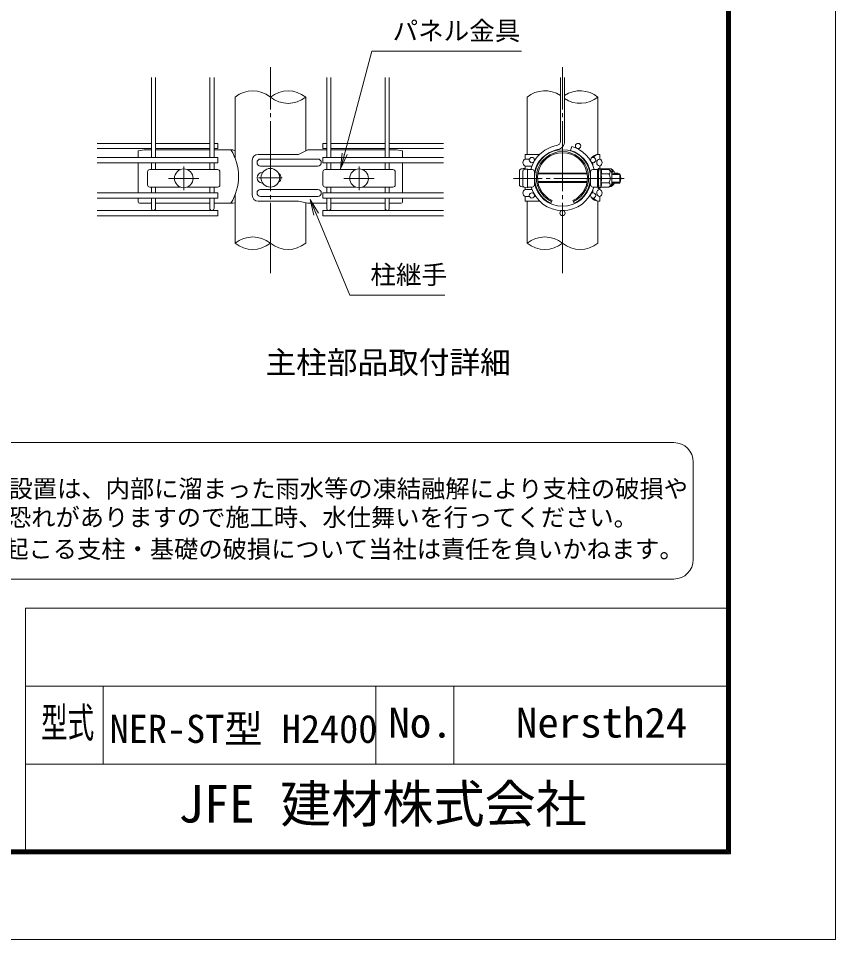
# Model space of a CAD drawing. Units: millimetres, scale not verified. Extents: x -4200 to 4200, y -2970 to 2970.
# Drawn here: x 2102 to 4200, y -2970 to -607 of the extents above; entities that cross this region are included whole.
import ezdxf
from ezdxf.enums import TextEntityAlignment as Align

# ---------------------------------------------------------------- set-up
doc = ezdxf.new("R2010")
doc.units = ezdxf.units.MM
doc.header["$LTSCALE"] = 10
doc.linetypes.add('LONG_CHAIN', pattern=[21, 18, -1, 1, -1])
for name, color, linetype, lineweight in [('0-0_D-TTL-TXT', 7, 'Continuous', 9), ('0-3_D-STR1', 1, 'Continuous', 9), ('0-4_D-BMK', 2, 'LONG_CHAIN', 9), ('0-5_D-STR-DIM', 7, 'Continuous', 9), ('0-6_0', 7, 'Continuous', 9), ('0-8_D-STR2', 7, 'Continuous', 9), ('0-9_D-STR3', 3, 'Continuous', 9), ('0-A_D-STR-TXT', 7, 'Continuous', 9), ('0-E_D-TTL', 7, 'Continuous', 9)]:
    doc.layers.add(name, color=color, linetype=linetype, lineweight=lineweight)
doc.styles.add('ＭＳ ゴシック', font='')
doc.styles.get('ＭＳ ゴシック').set_extended_font_data('MS Gothic')

# ---------------------------------------------------------------- blocks, each defined once
blk = doc.blocks.new('_Open')
at = {"layer": '0-6_0'}
blk.add_line((-10, 1.667), (0, 0), dxfattribs=at)
blk.add_lwpolyline([(-10, -1.667), (0, 0), (-10, 0)], dxfattribs=at)

msp = doc.modelspace()

# ---------------------------------------------------------------- linework, layer by layer
at = {"layer": '0-0_D-TTL-TXT', "color": 2}
for p, q in [((3784.68, -1695.01), (1339.13, -1695.01)), ((3834.68, -1995.01), (3834.68, -1745.01)), ((1339.13, -2045.01), (3784.68, -2045.01))]:
    msp.add_line(p, q, dxfattribs=at)
for centre, start, end in [((3784.68, -1745.01), 0, 90), ((3784.68, -1995.01), 270, 0)]:
    msp.add_arc(centre, 50, start, end, dxfattribs=at)
at = {"layer": '0-3_D-STR1'}
for p, q in [((2658.32, -808.51), (2658.32, -964.65)), ((2839.65, -946.28), (2839.65, -808.51)), ((3408.16, -808.51), (3408.16, -955.51)), ((3589.66, -955.51), (3589.66, -808.51)), ((2658.32, -1059.72), (2658.32, -1183.51)), ((2839.65, -1183.51), (2839.65, -1079.67)), ((3408.16, -1075.51), (3408.16, -1183.51)), ((3589.66, -1183.51), (3589.66, -1075.51))]:
    msp.add_line(p, q, dxfattribs=at)
at = {"layer": '0-4_D-BMK'}
for p, q in [((2748.9, -1260.2), (2748.9, -731.83)), ((3498.91, -1260.2), (3498.91, -731.83)), ((2526.65, -987.04), (2526.65, -1047.04)), ((2976.65, -987.04), (2976.65, -1047.04)), ((2718.9, -1015.51), (2778.9, -1015.51)), ((2487.65, -1017.04), (2565.65, -1017.04)), ((2937.65, -1017.04), (3015.65, -1017.04)), ((3657, -1017.04), (3372.88, -1017.04))]:
    msp.add_line(p, q, dxfattribs=at)
at = {"layer": '0-5_D-STR-DIM'}
for centre, radius, start, end in [((2703.61, -864.3), 71.86, 50.92646, 129.07354), ((2794.28, -864.5), 72.06, 50.97549, 129.02451), ((3453.53, -864.5), 72.06, 56.30864, 129.02451), ((3544.28, -864.5), 72.06, 50.97549, 123.69136), ((2794.28, -752.53), 72.06, 230.97549, 309.02451), ((3544.28, -752.53), 72.06, 236.30864, 309.02451), ((2703.61, -1239.3), 71.86, 50.92646, 129.07354), ((3453.53, -1239.5), 72.06, 50.97549, 129.02451), ((2703.61, -1127.73), 71.86, 230.92646, 309.07354), ((2794.28, -1127.53), 72.06, 230.97549, 309.02451), ((3453.53, -1127.53), 72.06, 230.97549, 309.02451), ((3544.28, -1127.53), 72.06, 230.97549, 309.02451)]:
    msp.add_arc(centre, radius, start, end, dxfattribs=at)
at = {"layer": '0-8_D-STR2'}
for p, q in [((2443.5, -963.39), (2443.5, -758.51)), ((2454.3, -963.39), (2454.3, -758.51)), ((2593.5, -963.39), (2593.5, -758.51)), ((2604.3, -963.39), (2604.3, -758.51)), ((2893.5, -963.39), (2893.5, -758.51)), ((2904.3, -963.39), (2904.3, -758.51)), ((3043.5, -963.39), (3043.5, -758.51)), ((3054.3, -963.39), (3054.3, -758.51)), ((3493.51, -922.11), (3493.51, -758.51)), ((3504.31, -922.11), (3504.31, -758.51)), ((2304.3, -927.28), (2443.5, -927.28)), ((2304.3, -940.78), (2443.5, -940.78)), ((2454.3, -927.28), (2593.5, -927.28)), ((2454.3, -940.78), (2593.5, -940.78)), ((2604.3, -927.28), (2613.9, -927.28)), ((2604.3, -940.78), (2613.9, -940.78)), ((2613.9, -940.78), (2613.9, -927.28)), ((2893.5, -927.28), (2883.9, -927.28)), ((2883.9, -940.78), (2883.9, -927.28)), ((2893.5, -940.78), (2883.9, -940.78)), ((3043.5, -927.28), (2904.3, -927.28)), ((3043.5, -940.78), (2904.3, -940.78)), ((3193.5, -927.28), (3054.3, -927.28)), ((3193.5, -940.78), (3054.3, -940.78)), ((3519.82, -945.37), (3522.91, -935.02)), ((2304.3, -963.39), (2613.9, -963.39)), ((2613.9, -963.39), (2613.9, -976.89)), ((2883.9, -963.39), (2883.9, -976.89)), ((3193.5, -963.39), (2883.9, -963.39)), ((2304.3, -976.89), (2613.9, -976.89)), ((2443.5, -994.54), (2443.5, -976.89)), ((2454.3, -994.54), (2454.3, -976.89)), ((2593.5, -994.54), (2593.5, -976.89)), ((2604.3, -994.54), (2604.3, -976.89)), ((3193.5, -976.89), (2883.9, -976.89)), ((2893.5, -994.54), (2893.5, -976.89)), ((2904.3, -994.54), (2904.3, -976.89)), ((3043.5, -994.54), (3043.5, -976.89)), ((3054.3, -994.54), (3054.3, -976.89)), ((2443.5, -1054.14), (2443.5, -1039.54)), ((2454.3, -1054.14), (2454.3, -1039.54)), ((2593.5, -1054.14), (2593.5, -1039.54)), ((2604.3, -1054.14), (2604.3, -1039.54)), ((2893.5, -1054.14), (2893.5, -1039.54)), ((2904.3, -1054.14), (2904.3, -1039.54)), ((3043.5, -1054.14), (3043.5, -1039.54)), ((3054.3, -1054.14), (3054.3, -1039.54)), ((2304.3, -1054.14), (2613.9, -1054.14)), ((2613.9, -1054.14), (2613.9, -1067.64)), ((3193.5, -1054.14), (2883.9, -1054.14)), ((2883.9, -1054.14), (2883.9, -1067.64)), ((2304.3, -1067.64), (2613.9, -1067.64)), ((2443.5, -1094.11), (2443.5, -1067.64)), ((2454.3, -1094.11), (2454.3, -1067.64)), ((2593.5, -1094.11), (2593.5, -1067.64)), ((2604.3, -1094.11), (2604.3, -1067.64)), ((3193.5, -1067.64), (2883.9, -1067.64)), ((2893.5, -1094.11), (2893.5, -1067.64)), ((2904.3, -1094.11), (2904.3, -1067.64)), ((3043.5, -1094.11), (3043.5, -1067.64)), ((3054.3, -1094.11), (3054.3, -1067.64)), ((2304.3, -1099.51), (2613.9, -1099.51)), ((2613.9, -1099.51), (2613.9, -1113.01)), ((3193.5, -1099.51), (2883.9, -1099.51)), ((2883.9, -1099.51), (2883.9, -1113.01)), ((2304.3, -1113.01), (2613.9, -1113.01)), ((3193.5, -1113.01), (2883.9, -1113.01))]:
    msp.add_line(p, q, dxfattribs=at)
for centre in [(3538.86, -934.03), (3420.32, -970.14), (3577.5, -970.14), (3420.32, -1060.89), (3577.5, -1060.89), (3498.91, -1106.26), (3498.91, -1106.26)]:
    msp.add_circle(centre, 6.75, dxfattribs=at)
for centre, radius, start, end in [((3498.91, -1015.51), 73.2, 99.83934, 169.61114), ((3498.91, -1015.51), 84, 99.83934, 130), ((3482.71, -922.11), 10.8, 279.83934, 0), ((3482.71, -922.11), 21.6, 279.83934, 0), ((3498.91, -1015.51), 84, 14.4591, 73.39579), ((3498.91, -1015.51), 84, 130, 165.5409), ((3498.91, -1015.51), 73.2, 10.38886, 73.39579), ((3498.91, -1015.51), 84, 196.62015, 343.37985), ((3498.91, -1015.51), 73.2, 190.38886, 349.61114), ((2448.9, -1094.11), 5.4, 180, 0), ((2598.9, -1094.11), 5.4, 180, 0), ((2898.9, -1094.11), 5.4, 180, 0), ((3048.9, -1094.11), 5.4, 180, 0)]:
    msp.add_arc(centre, radius, start, end, dxfattribs=at)
at = {"layer": '0-9_D-STR3'}
for p, q in [((2424.9, -943.51), (2409.9, -946.51)), ((2424.9, -943.51), (2443.5, -943.51)), ((2454.3, -943.51), (2593.5, -943.51)), ((2604.3, -943.51), (2652.52, -943.51)), ((2652.52, -943.51), (2658.32, -946.36)), ((2845.28, -943.51), (2820.85, -955.51)), ((2893.5, -943.51), (2845.28, -943.51)), ((3043.5, -943.51), (2904.3, -943.51)), ((3072.9, -943.51), (3054.3, -943.51)), ((3072.9, -943.51), (3087.9, -946.51)), ((2409.9, -946.51), (2409.9, -963.39)), ((2820.85, -955.51), (2717.44, -955.51)), ((2870.67, -967.51), (2723.67, -967.51)), ((3087.9, -946.51), (3087.9, -963.39)), ((3403.36, -955.51), (3440.12, -955.51)), ((3403.36, -955.51), (3403.36, -967.51)), ((3403.36, -967.51), (3414.1, -967.51)), ((3426.53, -967.51), (3429.97, -967.51)), ((3594.46, -955.51), (3590.28, -955.51)), ((3594.46, -955.51), (3591.83, -955.51)), ((3594.46, -955.51), (3594.46, -967.51)), ((2409.9, -976.89), (2409.9, -1054.14)), ((2702.44, -970.51), (2702.44, -1060.51)), ((2870.67, -985.51), (2723.67, -985.51)), ((3087.9, -976.89), (3087.9, -1054.14)), ((3403.36, -993.26), (3403.36, -985.51)), ((3403.36, -985.51), (3403.36, -993.72)), ((3403.36, -985.51), (3420.45, -985.51)), ((3403.36, -991.51), (3403.36, -993.26)), ((3572.02, -974.08), (3572.02, -974.15)), ((3577.18, -976.88), (3577.18, -985.02)), ((3590.45, -991.88), (3590.45, -996.2)), ((3590.45, -991.88), (3591.95, -991.88)), ((3591.95, -991.88), (3591.95, -996.2)), ((3594.46, -985.51), (3594.46, -993.81)), ((3594.46, -990.01), (3594.46, -993.81)), ((3595.96, -990.01), (3594.46, -990.01)), ((3595.96, -990.01), (3595.96, -993.81)), ((3597.82, -994.17), (3598.02, -992.53)), ((3603.33, -992.26), (3598.32, -992.26)), ((3603.45, -994.52), (3603.45, -992.34)), ((3603.75, -993), (3603.61, -992.49)), ((2433.65, -1000.54), (2433.65, -1033.54)), ((2439.65, -994.54), (2518.3, -994.54)), ((2535.01, -994.54), (2613.65, -994.54)), ((2619.65, -1000.54), (2619.65, -1033.54)), ((2883.65, -1000.54), (2883.65, -1033.54)), ((2889.65, -994.54), (2968.3, -994.54)), ((2985.01, -994.54), (3063.65, -994.54)), ((3069.65, -1000.54), (3069.65, -1033.54)), ((3388.96, -996.01), (3388.96, -1035.01)), ((3396.91, -997.48), (3396.91, -1036.6)), ((3408.91, -1041.04), (3408.91, -993.04)), ((3408.91, -994.54), (3420.91, -994.54)), ((3426.91, -1033.54), (3426.91, -1000.54)), ((3426.91, -1005.04), (3427.67, -1005.04)), ((3426.91, -1007.07), (3427.4, -1007.07)), ((3562.33, -1005.54), (3435.49, -1005.54)), ((3561.98, -1003.51), (3435.84, -1003.51)), ((3570.14, -1005.04), (3570.91, -1005.04)), ((3570.41, -1007.07), (3570.91, -1007.07)), ((3570.91, -1000.54), (3570.91, -1033.54)), ((3576.91, -994.54), (3588.91, -994.54)), ((3588.91, -994.54), (3588.91, -1039.54)), ((3590.45, -996.2), (3588.91, -1001.5)), ((3588.91, -1001.5), (3588.91, -1032.58)), ((3590.41, -1004.89), (3591.01, -1004.89)), ((3591.01, -1003.56), (3592.17, -994.07)), ((3591.01, -1003.56), (3591.01, -1030.56)), ((3591.01, -1004.89), (3591.01, -1029.19)), ((3597.48, -993.81), (3592.47, -993.81)), ((3597.6, -1017.06), (3597.6, -993.88)), ((3617.99, -1005.78), (3597.6, -1005.78)), ((3617.99, -994.52), (3597.95, -994.52)), ((3623.84, -993), (3603.75, -993)), ((3625.51, -1002.04), (3625.51, -1032.04)), ((3625.51, -1005.04), (3645.91, -1005.04)), ((3625.51, -1007.07), (3646.88, -1007.07)), ((3631.36, -1000.51), (3631.36, -1005.04)), ((3645.91, -1005.04), (3645.91, -1029.04)), ((2439.65, -1039.54), (2518.3, -1039.54)), ((2535.01, -1039.54), (2613.65, -1039.54)), ((2889.65, -1039.54), (2968.3, -1039.54)), ((2985.01, -1039.54), (3063.65, -1039.54)), ((3408.91, -1039.54), (3420.91, -1039.54)), ((3426.91, -1027.01), (3427.83, -1027.01)), ((3426.91, -1029.04), (3428.19, -1029.04)), ((3562.33, -1025.48), (3435.49, -1025.48)), ((3561.98, -1027.51), (3435.84, -1027.51)), ((3569.63, -1029.04), (3570.91, -1029.04)), ((3569.98, -1027.01), (3570.91, -1027.01)), ((3576.91, -1039.54), (3588.91, -1039.54)), ((3590.45, -1038.56), (3588.91, -1032.58)), ((3590.41, -1029.19), (3591.01, -1029.19)), ((3590.41, -1032.58), (3591.95, -1038.56)), ((3591.01, -1030.56), (3592.17, -1040.05)), ((3591.95, -1038.56), (3591.95, -1042.88)), ((3597.6, -1017.06), (3597.6, -1040.24)), ((3617.99, -1028.3), (3597.6, -1028.3)), ((3617.99, -1039.56), (3597.9, -1039.56)), ((3623.84, -1038.03), (3620.16, -1038.03)), ((3625.51, -1027.01), (3646.88, -1027.01)), ((3625.51, -1029.04), (3645.91, -1029.04)), ((3631.36, -1029.04), (3631.36, -1030.51)), ((2870.67, -1045.51), (2723.67, -1045.51)), ((3403.36, -1045.51), (3403.36, -1040.35)), ((3403.36, -1040.35), (3403.36, -1045.51)), ((3403.36, -1045.51), (3420.45, -1045.51)), ((3572.02, -1056.88), (3572.02, -1056.95)), ((3577.18, -1046.01), (3577.18, -1054.15)), ((3597.41, -1040.31), (3592.47, -1040.31)), ((3594.46, -1040.31), (3594.46, -1045.51)), ((3594.46, -1040.31), (3594.46, -1041.01)), ((2409.9, -1067.64), (2409.9, -1077.97)), ((2443.5, -1080.97), (2412.9, -1080.97)), ((2593.5, -1080.97), (2454.3, -1080.97)), ((2604.3, -1080.91), (2652.52, -1080.91)), ((2658.15, -1079.72), (2652.52, -1080.91)), ((2820.85, -1075.51), (2717.44, -1075.51)), ((2870.67, -1063.51), (2723.67, -1063.51)), ((2820.85, -1075.51), (2845.28, -1080.91)), ((2893.5, -1080.91), (2845.28, -1080.91)), ((2904.3, -1080.97), (3043.5, -1080.97)), ((3054.3, -1080.97), (3084.9, -1080.97)), ((3087.9, -1067.64), (3087.9, -1077.97)), ((3403.36, -1063.51), (3403.36, -1075.51)), ((3403.36, -1063.51), (3414.1, -1063.51)), ((3403.36, -1075.51), (3403.36, -1067.19)), ((3403.36, -1075.51), (3440.12, -1075.51)), ((3426.53, -1063.51), (3429.97, -1063.51)), ((3456.98, -1075.51), (3459.11, -1075.51)), ((3468.91, -1080.97), (3472.16, -1073.88)), ((3528.91, -1080.97), (3525.66, -1073.88)), ((3594.46, -1075.51), (3591.83, -1075.51)), ((3594.46, -1063.51), (3594.46, -1075.51)), ((3594.46, -1067.19), (3594.46, -1075.51))]:
    msp.add_line(p, q, dxfattribs=at)
for points in [[(3591.95, -996.2), (3590.41, -1001.5), (3590.41, -1032.58)], [(3631.36, -1003.51), (3640.36, -1003.51), (3640.36, -1005.04)], [(3590.45, -1038.56), (3590.45, -1042.88), (3591.95, -1042.88)], [(3595.96, -1040.31), (3595.96, -1041.01), (3594.46, -1041.01)]]:
    msp.add_lwpolyline(points, dxfattribs=at)
for centre in [(2748.9, -1015.51), (2526.65, -1017.04), (2976.65, -1017.04)]:
    msp.add_circle(centre, 24, dxfattribs=at)
for centre, radius, start, end in [((2536.31, -1012.19), 130.94, 328.33972, 31.66028), ((3498.91, -1015.51), 72, 294.62432, 245.37568), ((2717.44, -970.51), 15, 90, 180), ((2723.67, -976.51), 9, 90, 270), ((2870.67, -976.51), 9, 270, 90), ((3407.11, -976.51), 9.75, 112.61986, 247.38014), ((3498.91, -1015.51), 67.2, 294.62432, 245.37568), ((3498.91, -1015.51), 64.2, 294.62432, 245.37568), ((3596, -976.51), 9.13, 99.72282, 260.27718), ((3590.71, -976.51), 9.75, 292.61986, 67.38014), ((3598.32, -992.56), 0.3, 90, 173), ((3603.33, -992.56), 0.3, 15, 90), ((3588.81, -998.63), 15.97, 14.90359, 22.7756), ((2439.65, -1000.54), 6, 90, 180), ((2613.65, -1000.54), 6, 0, 90), ((2728.17, -1015.51), 13.5, 90, 270), ((2763.11, -1015.51), 13.5, 300.04449, 59.95551), ((2889.65, -1000.54), 6, 90, 180), ((3063.65, -1000.54), 6, 0, 90), ((3420.91, -1000.54), 6, 0, 90), ((3576.91, -1000.54), 6, 90, 180), ((3589.29, -1004.84), 1.71, 358.43845, 49.48837), ((3592.47, -994.11), 0.3, 90, 173), ((3597.48, -994.11), 0.3, 15, 90), ((3582.53, -1000.1), 16.4, 339.64454, 21.71401), ((3535.34, -1017.06), 63.57, 0, 10.20031), ((3614.94, -1000.15), 6.4, 298.45309, 61.54691), ((3600.72, -1017.04), 20.62, 0, 33.09348), ((3605.18, -1014.8), 24, 32.13463, 57.68315), ((3620.79, -998.63), 6.4, 317.45541, 61.54691), ((3611.03, -1013.28), 24, 32.13463, 57.68315), ((3617.86, -1015.51), 25.5, 24.25131, 28.07249), ((3623.41, -1017.04), 25.5, 331.92751, 28.07249), ((2439.65, -1033.54), 6, 180, 270), ((2613.65, -1033.54), 6, 270, 0), ((2889.65, -1033.54), 6, 180, 270), ((3063.65, -1033.54), 6, 270, 0), ((3420.91, -1033.54), 6, 270, 0), ((3576.91, -1033.54), 6, 180, 270), ((3589.29, -1029.24), 1.71, 310.51348, 1.56339), ((3582.96, -1033.94), 15.97, 337.2244, 20.62678), ((3535.34, -1017.06), 63.57, 349.79969, 0), ((3598.32, -1038.46), 0.3, 244.87409, 270), ((3600.72, -1017.04), 20.62, 326.90652, 0), ((3614.94, -1033.93), 6.4, 298.45309, 61.54691), ((3605.18, -1019.27), 24, 302.31685, 327.86537), ((3620.79, -1032.4), 6.4, 298.45309, 31.66849), ((3611.03, -1017.75), 24, 302.31685, 327.86537), ((2717.44, -1060.51), 15, 180, 270), ((2723.67, -1054.51), 9, 90, 270), ((2870.67, -1054.51), 9, 270, 90), ((3407.11, -1054.51), 9.75, 112.61986, 247.38014), ((3596, -1054.51), 9.13, 99.72282, 260.27718), ((3592.47, -1040.01), 0.3, 187, 270), ((3590.71, -1054.51), 9.75, 292.61986, 67.38014), ((3597.41, -1040.01), 0.3, 270, 337.2244), ((2412.9, -1077.97), 3, 180, 270), ((3084.9, -1077.97), 3, 270, 0)]:
    msp.add_arc(centre, radius, start, end, dxfattribs=at)
for centre, major_axis, ratio, start_param, end_param in [((3591.83, -970.51), (-19.81, 0), 0.757218, 4.712389, 5.8796106), ((3591.83, -970.51), (0, -15), 0.976579, 3.1415927, 4.2279411), ((3403.36, -996.01), (14.4, 0), 0.3125, 1.5707963, 3.1415927), ((3411.31, -997.48), (14.4, 0), 0.3125, 1.7382444, 3.1415927), ((3403.36, -1035.01), (14.4, 0), 0.3125, 3.1415927, 4.477186), ((3411.31, -1036.6), (14.4, 0), 0.3125, 3.1415927, 4.5449409), ((3591.83, -1060.51), (-19.81, 0), 0.757218, 0.4035747, 1.5707963), ((3591.83, -1060.51), (0, 15), 0.976579, 2.0552442, 3.1415927)]:
    msp.add_ellipse(centre, major_axis=major_axis, ratio=ratio, start_param=start_param, end_param=end_param, dxfattribs=at)
at = {"layer": '0-A_D-STR-TXT'}
for points in [[(3393.61, -690.88), (3009.76, -690.88), (2929.88, -991.11)], [(3196.46, -1316.63), (2952.9, -1316.63), (2852.18, -1073.42)]]:
    msp.add_lwpolyline(points, dxfattribs=at)
at = {"layer": '0-E_D-TTL'}
for p, q in [((2120, -2120), (2120, -2740)), ((2120, -2120), (3920, -2120)), ((2120, -2320), (3920, -2320)), ((2320, -2320), (2320, -2520)), ((3020, -2320), (3020, -2520)), ((3220, -2320), (3220, -2520)), ((2120, -2520), (3920, -2520))]:
    msp.add_line(p, q, dxfattribs=at)
at = {"layer": '0-E_D-TTL', "color": 2}
msp.add_lwpolyline([(-4200, 2970), (4200, 2970), (4200, -2970), (-4200, -2970)], close=True, dxfattribs=at)
at = {"layer": '0-E_D-TTL'}
for points in [[(-3930, 2750), (3930, 2750), (3930, -2750), (-3930, -2750)], [(-3927.5, 2747.5), (3927.5, 2747.5), (3927.5, -2747.5), (-3927.5, -2747.5)], [(-3925, 2745), (3925, 2745), (3925, -2745), (-3925, -2745)], [(-3922.5, 2742.5), (3922.5, 2742.5), (3922.5, -2742.5), (-3922.5, -2742.5)], [(-3920, 2740), (3920, 2740), (3920, -2740), (-3920, -2740)]]:
    msp.add_lwpolyline(points, close=True, dxfattribs=at)

# ---------------------------------------------------------------- block references
at = {"layer": '0-A_D-STR-TXT', "xscale": 4, "yscale": 4}
for p, rotation in [((2929.36, -993.04), 255.09951), ((2851.41, -1071.57), 112.49567)]:
    msp.add_blockref('_Open', p, dxfattribs=dict(at, rotation=rotation))

# ---------------------------------------------------------------- texts
at = {"layer": '0-0_D-TTL-TXT', "style": 'ＭＳ ゴシック'}
for s, height, p in [('主柱部品取付詳細', 57.7, (2736.5, -1535.36)), ('凍結の恐れがある場所への設置は、内部に溜まった雨水等の凍結融解により支柱の破損や', 45.67, (1329.31, -1849.69)), ('コンクリート基礎の破損の恐れがありますので施工時、水仕舞いを行ってください。', 45.67, (1325.2, -1923.11)), ('施工による水仕舞い不備で起こる支柱・基礎の破損について当社は責任を負いかねます。 ', 45.67, (1318.21, -2004.6)), ('NER-ST型 H2400', 72.14, (2336.34, -2487.09)), ('JFE 建材株式会社', 96.19, (2512.38, -2698.5))]:
    msp.add_text(s, height=height, dxfattribs=at).set_placement(p, align=Align.BOTTOM_LEFT)
for s, height, width, p in [('型式', 76.97, 0.65, (2160.27, -2474.8)), ('No.', 76.98, 1.05, (3052, -2474.8)), ('Nersth24', 76.98, 1.05, (3379.33, -2474.8))]:
    msp.add_text(s, height=height, dxfattribs=dict(at, width=width)).set_placement(p, align=Align.BOTTOM_LEFT)
at = {"layer": '0-A_D-STR-TXT', "style": 'ＭＳ ゴシック'}
for s, p in [('パネル金具', (3062.72, -677.03)), ('柱継手', (3005.85, -1302.77))]:
    msp.add_text(s, height=48.09, dxfattribs=at).set_placement(p, align=Align.BOTTOM_LEFT)

doc.saveas('drawing.dxf')
